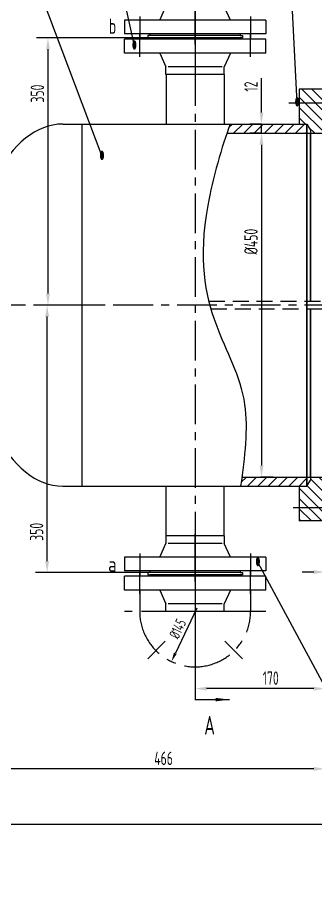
# Model space of a CAD drawing. Header units: millimetres. Extents: x 0 to 4205, y 0 to 2970.
# Drawn here: x 600 to 990, y 1208 to 2350 of the extents above; entities that cross this region are included whole.
import ezdxf
from ezdxf.enums import TextEntityAlignment as Align

# ---------------------------------------------------------------- set-up
doc = ezdxf.new("R2010")
doc.units = ezdxf.units.MM
doc.header["$LTSCALE"] = 50
doc.linetypes.add('F', pattern=[0.75, 0.5, -0.25])
doc.linetypes.add('G', pattern=[2, 1.25, -0.25, 0.25, -0.25])
for name, color, linetype in [('01', 7, 'Continuous'), ('02', 1, 'Continuous'), ('04', 2, 'F'), ('05', 4, 'G'), ('11', 3, 'Continuous')]:
    doc.layers.add(name, color=color, linetype=linetype)
doc.styles.get("Standard").update_dxf_attribs({"font": 'isocp', "width": 0.707, "bigfont": 'intecad.shx'})
doc.dimstyles.new('INTE$0', dxfattribs={"dimscale": 5, "dimtxt": 3.5, "dimasz": 3, "dimexe": 3, "dimexo": 0, "dimgap": 1, "dimtad": 1, "dimdsep": 46, "dimtxsty": 'Standard', "dimcen": 0, "dimclrd": 1, "dimclre": 1, "dimclrt": 3, "dimaunit": 1, "dimadec": 0, "dimazin": 2, "dimtfac": 1, "dimtmove": 0, "dimatfit": 0, "dimfxl": 0, "dimtzin": 0, "dimarcsym": 0})
pattern_1 = [(135, (196.082, 1037.607), (-6.73519, -6.73519), [])]

# ---------------------------------------------------------------- blocks, each defined once
blk = doc.blocks.new('*D54')
at = {"layer": '01', "color": 1, "lineweight": -2}
for p, q in [((709.7, 1973.1), (624.1, 1973.1)), ((639.1, 1638.1), (639.1, 1958.1)), ((773.5, 1623.1), (624.1, 1623.1))]:
    blk.add_line(p, q, dxfattribs=at)
at = {"layer": '01', "color": 1}
for points in [[(636.6, 1958.1), (641.6, 1958.1), (639.1, 1973.1)], [(636.6, 1638.1), (641.6, 1638.1), (639.1, 1623.1)]]:
    blk.add_solid(points, dxfattribs=at)
at = {"layer": 'Defpoints', "color": 0}
for p in [(639.1, 1973.1), (709.7, 1973.1), (773.5, 1623.1)]:
    blk.add_point(p, dxfattribs=at)
at = {"layer": '01', "color": 3, "insert": (625.3, 1676.3), "char_height": 17.5, "attachment_point": 5, "rotation": 90}
blk.add_mtext('350', dxfattribs=at)
blk = doc.blocks.new('*U53')
at = {"layer": '01'}
for p, q in [((-38.1, 48), (38.1, 48)), ((-38.1, 48), (-38.1, 38)), ((38.1, 48), (38.1, 38)), ((-46, 20), (-38.1, 38)), ((-35.2, 38), (35.2, 38)), ((46, 20), (38.1, 38)), ((-92.5, 20), (92.5, 20)), ((-92.5, 20), (-92.5, 2)), ((92.5, 20), (92.5, 2)), ((-92.5, 2), (92.5, 2)), ((-59, 2), (-59, 0)), ((-59, 0), (59, 0)), ((59, 2), (59, 0))]:
    blk.add_line(p, q, dxfattribs=at)
at = {"layer": '05', "color": 4, "linetype": 'G'}
for p, q in [((0, -12), (0, 60)), ((-72.5, 25), (-72.5, -5)), ((72.5, 25), (72.5, -5))]:
    blk.add_line(p, q, dxfattribs=at)
blk = doc.blocks.new('*D55')
at = {"layer": '01', "color": 1, "lineweight": -2}
for p, q in [((773.5, 2323.1), (625.2, 2323.1)), ((640.2, 2308.1), (640.2, 1988.1)), ((709.7, 1973.1), (625.2, 1973.1))]:
    blk.add_line(p, q, dxfattribs=at)
at = {"layer": '01', "color": 1}
for points in [[(637.7, 2308.1), (642.7, 2308.1), (640.2, 2323.1)], [(637.7, 1988.1), (642.7, 1988.1), (640.2, 1973.1)]]:
    blk.add_solid(points, dxfattribs=at)
at = {"layer": 'Defpoints', "color": 0}
for p in [(773.5, 2323.1), (640.2, 1973.1), (709.7, 1973.1)]:
    blk.add_point(p, dxfattribs=at)
at = {"layer": '01', "color": 3, "insert": (626.4, 2250), "char_height": 17.5, "attachment_point": 5, "rotation": 90}
blk.add_mtext('350', dxfattribs=at)
blk = doc.blocks.new('*D73')
at = {"layer": '02', "color": 1, "linetype": 'Continuous', "lineweight": -2}
for p, q in [((909.5, 2198.1), (934.3, 2198.1)), ((919.3, 2183.1), (919.3, 1763.1)), ((918.1, 1748.1), (934.3, 1748.1))]:
    blk.add_line(p, q, dxfattribs=at)
at = {"layer": '02', "color": 1, "linetype": 'Continuous'}
for points in [[(916.8, 2183.1), (921.8, 2183.1), (919.3, 2198.1)], [(916.8, 1763.1), (921.8, 1763.1), (919.3, 1748.1)]]:
    blk.add_solid(points, dxfattribs=at)
at = {"layer": 'Defpoints', "color": 0, "linetype": 'Continuous'}
for p in [(909.5, 2198.1), (918.1, 1748.1), (919.3, 1748.1)]:
    blk.add_point(p, dxfattribs=at)
at = {"layer": '02', "color": 3, "linetype": 'Continuous', "insert": (905.5, 2056.2), "char_height": 17.5, "attachment_point": 5, "rotation": 90}
blk.add_mtext('%%C450', dxfattribs=at)
blk = doc.blocks.new('*D74')
at = {"layer": '05', "color": 1, "lineweight": -2}
for p, q in [((919.2, 2225.1), (919.2, 2270.1)), ((919.3, 2210.1), (904.2, 2210.1)), ((919.2, 2198.1), (919.2, 2210.1)), ((919.3, 2198.1), (904.2, 2198.1)), ((919.2, 2183.1), (919.2, 2168.1))]:
    blk.add_line(p, q, dxfattribs=at)
at = {"layer": '05', "color": 1}
for points in [[(916.7, 2225.1), (921.7, 2225.1), (919.2, 2210.1)], [(916.7, 2183.1), (921.7, 2183.1), (919.2, 2198.1)]]:
    blk.add_solid(points, dxfattribs=at)
at = {"layer": 'Defpoints', "color": 0}
for p in [(919.2, 2210.1), (919.3, 2210.1), (919.3, 2198.1)]:
    blk.add_point(p, dxfattribs=at)
at = {"layer": '05', "color": 3, "insert": (905.5, 2259.2), "char_height": 17.5, "attachment_point": 5, "rotation": 90}
blk.add_mtext('12', dxfattribs=at)
blk = doc.blocks.new('*D137')
at = {"layer": '01', "color": 1, "lineweight": -2}
for p, q in [((534.5, 1973.1), (534.5, 1351)), ((1002.5, 1690.6), (1002.5, 1351)), ((987.5, 1366), (549.5, 1366))]:
    blk.add_line(p, q, dxfattribs=at)
at = {"layer": '01', "color": 1}
for points in [[(549.5, 1368.5), (549.5, 1363.5), (534.5, 1366)], [(987.5, 1368.5), (987.5, 1363.5), (1002.5, 1366)]]:
    blk.add_solid(points, dxfattribs=at)
at = {"layer": 'Defpoints', "color": 0}
for p in [(534.5, 1973.1), (1002.5, 1690.6), (534.5, 1366)]:
    blk.add_point(p, dxfattribs=at)
at = {"layer": '01', "color": 3, "insert": (791.3, 1379.8), "char_height": 17.5, "attachment_point": 5}
blk.add_mtext('466', dxfattribs=at)
blk = doc.blocks.new('*D138')
at = {"layer": '01', "color": 1, "lineweight": -2}
for p, q in [((1002.5, 1690.6), (1002.5, 1608.6)), ((1034.5, 1690.6), (1034.5, 1608.6)), ((987.5, 1623.6), (972.5, 1623.6)), ((1002.5, 1623.6), (1034.5, 1623.6)), ((1049.5, 1623.6), (1064.5, 1623.6))]:
    blk.add_line(p, q, dxfattribs=at)
at = {"layer": '01', "color": 1}
for points in [[(987.5, 1626.1), (987.5, 1621.1), (1002.5, 1623.6)], [(1049.5, 1626.1), (1049.5, 1621.1), (1034.5, 1623.6)]]:
    blk.add_solid(points, dxfattribs=at)
at = {"layer": 'Defpoints', "color": 0}
for p in [(1002.5, 1690.6), (1034.5, 1690.6), (1034.5, 1623.6)]:
    blk.add_point(p, dxfattribs=at)
at = {"layer": '01', "color": 3, "insert": (1018.5, 1638.3), "char_height": 17.5, "attachment_point": 5}
blk.add_mtext('(32)', dxfattribs=at)
blk = doc.blocks.new('*D141')
at = {"layer": '02', "color": 1, "lineweight": -2}
for p, q in [((832.5, 1690.6), (832.5, 1456)), ((1002.5, 1690.6), (1002.5, 1456)), ((987.5, 1471), (847.5, 1471))]:
    blk.add_line(p, q, dxfattribs=at)
at = {"layer": '02', "color": 1}
for points in [[(847.5, 1473.5), (847.5, 1468.5), (832.5, 1471)], [(987.5, 1473.5), (987.5, 1468.5), (1002.5, 1471)]]:
    blk.add_solid(points, dxfattribs=at)
at = {"layer": 'Defpoints', "color": 0}
for p in [(832.5, 1690.6), (1002.5, 1690.6), (832.5, 1471)]:
    blk.add_point(p, dxfattribs=at)
at = {"layer": '02', "color": 3, "insert": (931.3, 1484.8), "char_height": 17.5, "attachment_point": 5}
blk.add_mtext('170', dxfattribs=at)
blk = doc.blocks.new('*D142')
at = {"layer": '02', "color": 1, "lineweight": -2}
for p, q in [((534.5, 1973.1), (534.5, 1278.2)), ((2932.5, 1973.1), (2932.5, 1278.2)), ((2917.5, 1293.2), (549.5, 1293.2))]:
    blk.add_line(p, q, dxfattribs=at)
at = {"layer": '02', "color": 1}
for points in [[(549.5, 1295.7), (549.5, 1290.7), (534.5, 1293.2)], [(2917.5, 1295.7), (2917.5, 1290.7), (2932.5, 1293.2)]]:
    blk.add_solid(points, dxfattribs=at)
at = {"layer": 'Defpoints', "color": 0}
for p in [(534.5, 1973.1), (2932.5, 1973.1), (534.5, 1293.2)]:
    blk.add_point(p, dxfattribs=at)
at = {"layer": '02', "color": 3, "insert": (1667.4, 1307), "char_height": 17.5, "attachment_point": 5}
blk.add_mtext('2396', dxfattribs=at)

msp = doc.modelspace()

# ---------------------------------------------------------------- hatches: boundary and pattern name
at = {"layer": '02', "linetype": 'Continuous', "ltscale": 0.833333}
h = msp.add_hatch(dxfattribs=at)
h.set_pattern_fill('ANSI31', color=1, scale=3, angle=90, style=0)
h.set_pattern_definition(pattern_1)
h.paths.add_polyline_path([(1002.523, 2218.067), (1008.523, 2218.067), (1008.523, 2223.067), (1002.523, 2229.067), (1002.523, 2238.067), (968.523, 2238.067), (968.523, 2210.067), (978.523, 2210.067), (983.142, 2202.067), (983.142, 2198.067), (1002.523, 2198.067)])
h.paths.add_polyline_path([(1002.523, 2238.067), (1002.523, 2255.567), (968.523, 2255.567), (968.523, 2238.067)])
at = {"layer": '02', "linetype": 'Continuous'}
h = msp.add_hatch(dxfattribs=at)
h.set_pattern_fill('ANSI31', color=1, scale=3, style=0)
h.set_pattern_definition([(45, (193.27, 0), (-6.735192, 6.735192), [])])
edge = h.paths.add_edge_path()
edge.add_line((978.523, 2206.067), (978.523, 2210.067))
edge.add_line((978.523, 2210.067), (878.255, 2210.067))
edge.add_spline(control_points=[(878.255, 2210.067), (876.856, 2206.276), (875.432, 2202.262), (874.002, 2198.067)], knot_values=[72.53411232, 72.53411232, 72.53411232, 72.53411232, 81.27451445, 81.27451445, 81.27451445, 81.27451445], degree=3, periodic=0)
edge.add_line((874.002, 2198.067), (978.523, 2198.067))
edge.add_line((978.523, 2198.067), (978.523, 2206.067))
at = {"layer": '02'}
h = msp.add_hatch(dxfattribs=at)
h.set_pattern_fill('ANSI31', color=256, scale=3, style=0)
edge = h.paths.add_edge_path()
edge.add_line((978.523, 1748.067), (893.635, 1748.067))
edge.add_spline(control_points=[(893.635, 1748.067), (893.093, 1744.081), (892.529, 1740.079), (891.949, 1736.067)], knot_values=[501.14482125, 501.14482125, 501.14482125, 501.14482125, 512.5313198, 512.5313198, 512.5313198, 512.5313198], degree=3, periodic=0)
edge.add_line((891.949, 1736.067), (978.523, 1736.067))
edge.add_line((978.523, 1736.067), (978.523, 1748.067))
at = {"layer": '02', "linetype": 'Continuous', "ltscale": 0.833333}
h = msp.add_hatch(dxfattribs=at)
h.set_pattern_fill('ANSI31', color=1, scale=3, angle=90, style=0)
h.set_pattern_definition(pattern_1)
h.paths.add_polyline_path([(983.142, 1744.067), (978.523, 1736.067), (968.523, 1736.067), (968.523, 1708.067), (1002.523, 1708.067), (1002.523, 1717.067), (1008.523, 1723.067), (1008.523, 1728.067), (1002.523, 1728.067), (1002.523, 1748.067), (983.142, 1748.067)])
h.paths.add_polyline_path([(1002.523, 1690.567), (1002.523, 1708.067), (968.523, 1708.067), (968.523, 1690.567)])

# ---------------------------------------------------------------- linework, layer by layer
at = {"layer": '01', "color": 7, "linetype": 'Continuous', "ltscale": 0.833333}
for p, q in [((770.523, 2326.066), (770.523, 2323.066)), ((773.523, 2326.066), (770.523, 2326.066)), ((770.523, 2323.066), (773.523, 2323.066)), ((891.523, 2326.066), (894.523, 2326.066)), ((894.523, 2323.066), (891.523, 2323.066)), ((894.523, 2326.066), (894.523, 2323.066)), ((968.523, 2255.567), (968.523, 2210.067)), ((659.523, 2210.067), (978.523, 2210.067)), ((684.523, 2210.067), (684.523, 1736.067)), ((978.523, 1736.067), (978.523, 2210.067)), ((978.523, 2206.067), (978.523, 1736.067)), ((874.002, 2198.067), (1005.523, 2198.067)), ((983.142, 2202.067), (983.142, 1978.067)), ((983.142, 2198.067), (983.142, 1978.067)), ((983.142, 1978.067), (983.142, 2198.067)), ((983.142, 1978.067), (983.142, 2198.067)), ((983.142, 1748.067), (983.142, 1968.067)), ((983.142, 1748.067), (983.142, 1968.067)), ((983.142, 1968.067), (983.142, 1744.067)), ((983.142, 1968.067), (983.142, 1748.067)), ((893.635, 1748.067), (1005.523, 1748.067)), ((659.523, 1736.067), (978.523, 1736.067)), ((968.523, 1736.067), (968.523, 1690.567)), ((770.523, 1623.067), (770.523, 1620.067)), ((773.523, 1623.067), (770.523, 1623.067)), ((891.523, 1623.067), (894.523, 1623.067)), ((894.523, 1623.067), (894.523, 1620.067)), ((770.523, 1620.067), (773.523, 1620.067)), ((894.523, 1620.067), (891.523, 1620.067))]:
    msp.add_line(p, q, dxfattribs=at)
at = {"layer": '01', "ltscale": 0.833333}
for p, q in [((794.473, 2275.066), (794.473, 2210.067)), ((870.573, 2275.066), (870.573, 2210.067)), ((1002.523, 2255.567), (968.523, 2255.567)), ((978.523, 2210.067), (983.142, 2202.067)), ((794.473, 1671.067), (794.473, 1736.067)), ((870.573, 1671.067), (870.573, 1736.067)), ((978.523, 1736.067), (983.142, 1744.067)), ((1002.523, 1690.567), (968.523, 1690.567))]:
    msp.add_line(p, q, dxfattribs=at)
at = {"layer": '01', "color": 1}
msp.add_line((834.62, 1576.514), (806.673, 1517.368), dxfattribs=at)
at = {"layer": '01'}
msp.add_line((832.523, 1481.665), (832.523, 1456.665), dxfattribs=at)
at = {"layer": '01', "color": 7, "linetype": 'Continuous', "ltscale": 0.833333}
msp.add_ellipse((659.523, 1973.067), major_axis=(0, 237), ratio=0.52742616, start_param=0, end_param=3.14159265, dxfattribs=at)
at = {"layer": '01', "color": 1}
msp.add_solid([(804.864, 1518.222), (808.481, 1516.513), (801.545, 1506.518)], dxfattribs=at)
at = {"layer": '02'}
for p, q in [((710.8, 2167.786), (519.037, 2678.778)), ((753.183, 2312.32), (672.897, 2678.778)), ((965.849, 2238.067), (943.361, 2678.778)), ((914.538, 1636.09), (1144.396, 1208.01)), ((832.523, 1456.665), (877.523, 1456.665))]:
    msp.add_line(p, q, dxfattribs=at)
msp.add_lwpolyline([(877.523, 1456.665, 0, 4.5, 0), (859.523, 1456.665, 0, 0, 0)], format="xyseb", dxfattribs=at)
at = {"layer": '02', "color": 1, "linetype": 'Continuous', "ltscale": 0.833333}
msp.add_open_spline([(878.255, 2210.067), (867.574, 2181.134), (807.61, 1972.488), (911.944, 1902.693), (897.453, 1774.199), (891.949, 1736.067)], degree=3, knots=[72.53411232, 72.53411232, 72.53411232, 72.53411232, 139.2428083, 404.29727206, 512.5313198, 512.5313198, 512.5313198, 512.5313198], dxfattribs=at)
at = {"layer": '04', "color": 2, "linetype": 'F', "ltscale": 0.833333}
for p, q in [((850.41, 1978.067), (1005.523, 1978.067)), ((853.114, 1968.067), (1005.523, 1968.067))]:
    msp.add_line(p, q, dxfattribs=at)
at = {"layer": '05', "color": 4, "linetype": 'G', "ltscale": 0.833333}
for p, q in [((832.523, 2452.662), (832.523, 1492.828)), ((955.077, 2238.067), (1078.422, 2238.067)), ((1027.584, 1973.067), (521.098, 1973.067)), ((2720.663, 1973.067), (984.818, 1973.067)), ((960.739, 1708.067), (1014.319, 1708.067))]:
    msp.add_line(p, q, dxfattribs=at)
at = {"layer": '05', "ltscale": 0.833333}
for p, q in [((837.523, 2321.066), (827.523, 2321.066)), ((832.523, 2326.066), (832.523, 2316.066))]:
    msp.add_line(p, q, dxfattribs=at)
at = {"layer": '05', "color": 4, "linetype": 'G'}
for p, q in [((760.023, 1600.067), (760.023, 1572.067)), ((905.023, 1600.067), (905.023, 1572.067)), ((925.023, 1572.067), (740.023, 1572.067)), ((793.561, 1533.106), (770.545, 1510.089)), ((871.484, 1533.106), (894.501, 1510.089))]:
    msp.add_line(p, q, dxfattribs=at)
msp.add_arc((832.523, 1572.067), 72.5, 180, 0, dxfattribs=at)

# ---------------------------------------------------------------- block references
at = {"layer": '05', "ltscale": 0.833333, "xscale": -1, "rotation": 1.478817068800709e-11}
msp.add_blockref('*U53', (832.523, 2326.066), dxfattribs=at)
at = {"layer": '05', "ltscale": 0.833333}
for p, rotation in [((832.523, 2323.066), 180), ((832.523, 1620.067), 179.9999999999925)]:
    msp.add_blockref('*U53', p, dxfattribs=dict(at, rotation=rotation))
at = {"layer": '05', "ltscale": 0.833333, "xscale": -1}
msp.add_blockref('*U53', (832.523, 1623.067), dxfattribs=at)

# ---------------------------------------------------------------- texts
at = {"layer": '01', "color": 3, "insert": (809.651, 1549.418), "char_height": 14, "attachment_point": 5, "rotation": 64.7}
msp.add_mtext('%%C145', dxfattribs=at)
at = {"layer": '02', "width": 0.605172}
for p, p2 in [((750.183, 2307.32), (756.183, 2307.32)), ((962.849, 2233.067), (968.849, 2233.067)), ((707.8, 2162.786), (713.8, 2162.786)), ((911.538, 1631.09), (917.538, 1631.09))]:
    msp.add_text('●', height=10, dxfattribs=at).set_placement(p, p2, align=Align.FIT)
at = {"layer": '11', "ltscale": 1.25, "width": 0.7}
msp.add_text('b', height=20, dxfattribs=at).set_placement((719.95, 2328.203))
at = {"layer": '11', "ltscale": 1.25, "width": 0.946826}
msp.add_text('a', height=20, dxfattribs=at).set_placement((718.795, 1623.725), (729.897, 1623.725), align=Align.FIT)
at = {"layer": '11', "width": 0.707}
msp.add_text('A', height=24.5, dxfattribs=at).set_placement((844.419, 1403.505), align=Align.BOTTOM_LEFT)

# ---------------------------------------------------------------- dimensions: what is measured, and where the dimension line sits
at = {"layer": '01', "ltscale": 0.833333}
for base, p1, picture, middle in [((640.162, 1973.067), (773.523, 2323.066), '*D55', (640.162, 2249.964)), ((639.074, 1973.067), (773.523, 1623.067), '*D54', (639.074, 1676.269))]:
    dim = msp.add_linear_dim(base=base, p1=p1, p2=(709.736, 1973.067), angle=90, dimstyle='INTE$0', dxfattribs=at)
    dim.commit()
    dim.dimension.update_dxf_attribs({"geometry": picture, "text_midpoint": middle, "dimtype": 160})
at = {"layer": '01'}
for base, p2, text, picture, middle in [((534.523, 1366.008), (534.523, 1973.067), '466', '*D137', (791.348, 1366.008)), ((1034.523, 1623.64), (1034.523, 1690.567), '(<>)', '*D138', (1018.523, 1623.64))]:
    dim = msp.add_linear_dim(base=base, p1=(1002.523, 1690.567), p2=p2, text=text, dimstyle='INTE$0', dxfattribs=at)
    dim.commit()
    dim.dimension.update_dxf_attribs({"geometry": picture, "text_midpoint": middle, "dimtype": 160})
at = {"layer": '02', "color": 1, "linetype": 'Continuous', "ltscale": 0.833333}
dim = msp.add_linear_dim(base=(919.261, 1748.067), p1=(909.471, 2198.067), p2=(918.115, 1748.067), angle=90, text='%%C<>', dimstyle='INTE$0', dxfattribs=at)
dim.commit()
dim.dimension.update_dxf_attribs({"geometry": '*D73', "text_midpoint": (919.261, 2056.183), "dimtype": 160})
at = {"layer": '02'}
dim = msp.add_linear_dim(base=(534.523, 1293.246), p1=(2932.522, 1973.067), p2=(534.523, 1973.067), text='2396', dimstyle='INTE$0', dxfattribs=at)
dim.commit()
dim.dimension.update_dxf_attribs({"geometry": '*D142', "text_midpoint": (1667.36, 1293.246), "dimtype": 160})
dim = msp.add_linear_dim(base=(832.523, 1471.011), p1=(1002.523, 1690.567), p2=(832.523, 1690.567), dimstyle='INTE$0', dxfattribs=at)
dim.commit()
dim.dimension.update_dxf_attribs({"geometry": '*D141', "text_midpoint": (931.253, 1471.011), "dimtype": 160})
at = {"layer": '05', "ltscale": 0.833333}
dim = msp.add_linear_dim(base=(919.249, 2210.067), p1=(919.261, 2198.067), p2=(919.261, 2210.067), angle=90, dimstyle='INTE$0', dxfattribs=at)
dim.commit()
dim.dimension.update_dxf_attribs({"geometry": '*D74', "text_midpoint": (919.249, 2259.194), "dimtype": 160})

doc.saveas('drawing.dxf')
